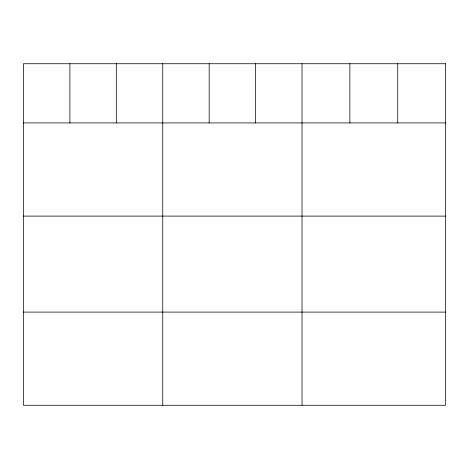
<?xml version="1.0" encoding="UTF-8"?>
<svg xmlns="http://www.w3.org/2000/svg" width="469" height="469" viewBox="0 0 469 469"><rect width="100%" height="100%" fill="white"/><g stroke="black" fill="none" stroke-linecap="round" stroke-linejoin="round"><path stroke-width="0.7" d="M23.45 122.931L445.55 122.931M23.45 216.103L445.55 216.103M23.45 312.096L445.55 312.096M397.712 63.731L397.712 122.931M349.874 63.731L349.874 122.931M302.036 63.731L302.036 405.269M255.605 63.731L255.605 122.931M209.174 63.731L209.174 122.931M162.743 63.731L162.743 405.269M116.312 63.731L116.312 122.931M69.881 63.731L69.881 122.931M445.55 63.731L23.45 63.731L23.45 405.269L445.55 405.269L445.55 63.731"/></g></svg>
